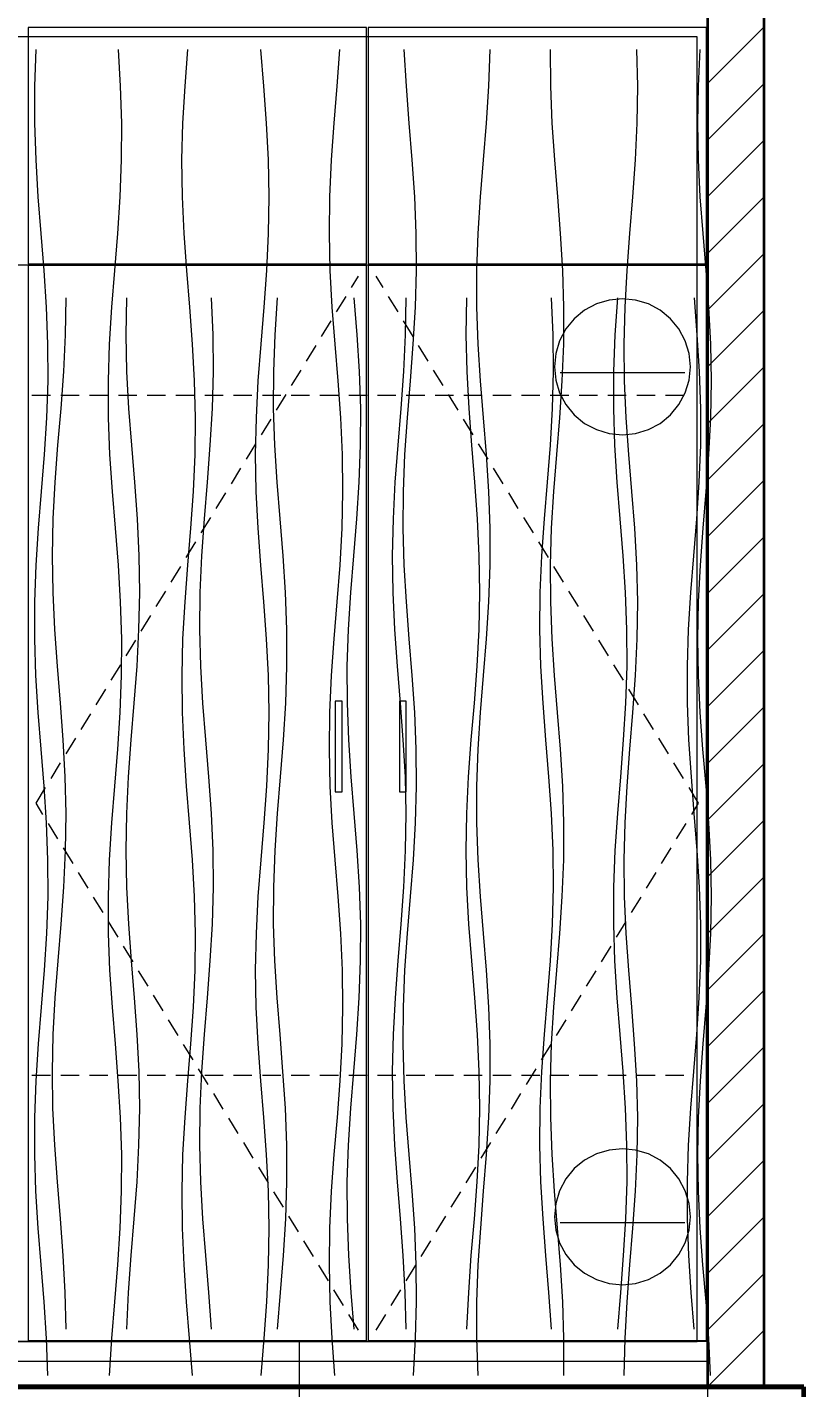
# Model space of a CAD drawing. Header units: millimetres. Extents: x -39780 to 216580, y 220 to 11660.
# Drawn here: x 64920 to 66290, y 7098 to 9499 of the extents above; entities that cross this region are included whole.
import ezdxf

# ---------------------------------------------------------------- set-up
doc = ezdxf.new("R2010")
doc.units = ezdxf.units.MM
for name, color, linetype, lineweight in [('AXIS', 8, 'CONTINUOUS', 9), ('BAND', 7, 'CONTINUOUS', 60), ('DETAIL', 7, 'CONTINUOUS', 18), ('DIM', 7, 'CONTINUOUS', 13), ('HATCH', 8, 'CONTINUOUS', 9), ('OPEN', 8, 'CONTINUOUS', 9), ('SYMBOL', 7, 'CONTINUOUS', 18), ('TAG', 7, 'CONTINUOUS', 13), ('WALL', 7, 'CONTINUOUS', 35), ('WOOD', 7, 'CONTINUOUS', 18)]:
    doc.layers.add(name, color=color, linetype=linetype, lineweight=lineweight)

msp = doc.modelspace()

# ---------------------------------------------------------------- linework, layer by layer
at = {"layer": 'AXIS'}
for p, q in [((64938.8, 7100), (65023.4, 7100)), ((65051.7, 7100), (65065.8, 7100)), ((65094, 7100), (65178.7, 7100)), ((65206.9, 7100), (65221, 7100)), ((65249.2, 7100), (65333.9, 7100)), ((65362.1, 7100), (65376.2, 7100)), ((65404.4, 7100), (65489.1, 7100)), ((65517.3, 7100), (65531.4, 7100)), ((65559.7, 7100), (65644.3, 7100)), ((65672.6, 7100), (65686.7, 7100)), ((65714.9, 7100), (65799.6, 7100)), ((65827.8, 7100), (65841.9, 7100)), ((65870.1, 7100), (65954.8, 7100)), ((65983, 7100), (65997.1, 7100)), ((66025.3, 7100), (66110, 7100)), ((66138.2, 7100), (66152.3, 7100)), ((66180.6, 7100), (66265.2, 7100))]:
    msp.add_line(p, q, dxfattribs=at)
at = {"layer": 'BAND'}
for p, q in [((62530, 7100), (66290, 7100)), ((66290, 7100), (62530, 7100)), ((66290, 7020), (66290, 7100))]:
    msp.add_line(p, q, dxfattribs=at)
at = {"layer": 'DETAIL'}
for p, q in [((65518.5, 9498.5), (64921.5, 9498.5)), ((64921.5, 9498.5), (64921.5, 9081.5)), ((65518.5, 9081.5), (65518.5, 9498.5)), ((66118.5, 9498.5), (65521.5, 9498.5)), ((65521.5, 9498.5), (65521.5, 9081.5)), ((66118.5, 9081.5), (66118.5, 9498.5)), ((66102, 9482), (63738, 9482)), ((66102, 7180), (66102, 9482)), ((63720, 9080), (66120, 9080)), ((64921.5, 9081.5), (65518.5, 9081.5)), ((65521.5, 9081.5), (66118.5, 9081.5)), ((65475.5, 8310), (65463.5, 8310)), ((65463.5, 8310), (65463.5, 8150)), ((65475.5, 8150), (65475.5, 8310)), ((65588.5, 8310), (65576.5, 8310)), ((65576.5, 8310), (65576.5, 8150)), ((65588.5, 8150), (65588.5, 8310)), ((65463.5, 8150), (65475.5, 8150)), ((65576.5, 8150), (65588.5, 8150)), ((66120, 7180), (63720, 7180)), ((63738, 7180), (66102, 7180)), ((66120, 7100), (66120, 7180)), ((62700, 7145), (66120, 7145)), ((63720, 7100), (66120, 7100))]:
    msp.add_line(p, q, dxfattribs=at)
at = {"layer": 'DIM'}
for q in [(66120, 6500), (66120, 6880)]:
    msp.add_line((66120, 7100), q, dxfattribs=at)
at = {"layer": 'HATCH'}
for p, q in [((66120, 9400), (66220, 9500)), ((64933.3, 9395), (64935.7, 9460)), ((65084.8, 9395), (65080.9, 9460)), ((65198.4, 9395), (65203.4, 9460)), ((65337.5, 9395), (65332.2, 9460)), ((65466.9, 9395), (65471.8, 9460)), ((65588.9, 9395), (65585, 9460)), ((65734.4, 9395), (65736.7, 9460)), ((65843.5, 9395), (65843.1, 9460)), ((65997, 9395), (65995.4, 9460)), ((66104.2, 9395), (66107.5, 9460)), ((64933.3, 9330), (64933.3, 9395)), ((65086.8, 9330), (65084.8, 9395)), ((65194.7, 9330), (65198.4, 9395)), ((65342.4, 9330), (65337.5, 9395)), ((65461.6, 9330), (65466.9, 9395)), ((65594, 9330), (65588.9, 9395)), ((65730.3, 9330), (65734.4, 9395)), ((65846.2, 9330), (65843.5, 9395)), ((65996.2, 9330), (65997, 9395)), ((66103, 9330), (66104.2, 9395)), ((66120, 9300), (66220, 9400)), ((64935.5, 9265), (64933.3, 9330)), ((65086.5, 9265), (65086.8, 9330)), ((65193, 9265), (65194.7, 9330)), ((65345.8, 9265), (65342.4, 9330)), ((65456.9, 9265), (65461.6, 9330)), ((65599.3, 9265), (65594, 9330)), ((65725.1, 9265), (65730.3, 9330)), ((65850.6, 9265), (65846.2, 9330)), ((65993.2, 9265), (65996.2, 9330)), ((66104.2, 9265), (66103, 9330)), ((66120, 9200), (66220, 9300)), ((64939.6, 9200), (64935.5, 9265)), ((65083.9, 9200), (65086.5, 9265)), ((65193.8, 9200), (65193, 9265)), ((65347, 9200), (65345.8, 9265)), ((65453.9, 9200), (65456.9, 9265)), ((65603.7, 9200), (65599.3, 9265)), ((65719.9, 9200), (65725.1, 9265)), ((65855.9, 9200), (65850.6, 9265)), ((65988.6, 9200), (65993.2, 9265)), ((66107.5, 9200), (66104.2, 9265)), ((64944.8, 9135), (64939.6, 9200)), ((65079.6, 9135), (65083.9, 9200)), ((65196.7, 9135), (65193.8, 9200)), ((65345.9, 9135), (65347, 9200)), ((65453, 9135), (65453.9, 9200)), ((65606.4, 9135), (65603.7, 9200)), ((65715.7, 9135), (65719.9, 9200)), ((65861, 9135), (65855.9, 9200)), ((65983.2, 9135), (65988.6, 9200)), ((66112.3, 9135), (66107.5, 9200)), ((66120, 9100), (66220, 9200)), ((64950, 9070), (64944.8, 9135)), ((65074.3, 9070), (65079.6, 9135)), ((65201.3, 9070), (65196.7, 9135)), ((65342.6, 9070), (65345.9, 9135)), ((65454.5, 9070), (65453, 9135)), ((65606.9, 9070), (65606.4, 9135)), ((65713.3, 9070), (65715.7, 9135)), ((65864.9, 9070), (65861, 9135)), ((65978.3, 9070), (65983.2, 9135)), ((66117.7, 9070), (66112.3, 9135)), ((66120, 9000), (66220, 9100)), ((64954.2, 9005), (64950, 9070)), ((65069.2, 9005), (65074.3, 9070)), ((65206.6, 9005), (65201.3, 9070)), ((65337.8, 9005), (65342.6, 9070)), ((65458.1, 9005), (65454.5, 9070)), ((65605, 9005), (65606.9, 9070)), ((65713.3, 9005), (65713.3, 9070)), ((65866.9, 9005), (65864.9, 9070)), ((65974.6, 9005), (65978.3, 9070)), ((66122.5, 9005), (66117.7, 9070)), ((64956.6, 8940), (64954.2, 9005)), ((64987.5, 8956.5), (64988.5, 9021.5)), ((65065.2, 8940), (65069.2, 9005)), ((65094.5, 8956.5), (65095.5, 9021.5)), ((65211.6, 8940), (65206.6, 9005)), ((65247.8, 8956.5), (65245, 9021.5)), ((65332.5, 8940), (65337.8, 9005)), ((65357.4, 8956.5), (65361.7, 9021.5)), ((65463.1, 8940), (65458.1, 9005)), ((65502.2, 8956.5), (65497, 9021.5)), ((65587.5, 8956.5), (65588.5, 9021.5)), ((65601.1, 8940), (65605, 9005)), ((65694.5, 8956.5), (65695.5, 9021.5)), ((65715.6, 8940), (65713.3, 9005)), ((65847.8, 8956.5), (65845, 9021.5)), ((65866.5, 8940), (65866.9, 9005)), ((65957.4, 8956.5), (65961.7, 9021.5)), ((65973, 8940), (65974.6, 9005)), ((66102.2, 8956.5), (66097, 9021.5)), ((66125.8, 8940), (66122.5, 9005)), ((66120, 8900), (66220, 9000)), ((64984.4, 8891.5), (64987.5, 8956.5)), ((65095.9, 8891.5), (65094.5, 8956.5)), ((65248.4, 8891.5), (65247.8, 8956.5)), ((65354.9, 8891.5), (65357.4, 8956.5)), ((65506.2, 8891.5), (65502.2, 8956.5)), ((65584.4, 8891.5), (65587.5, 8956.5)), ((65695.9, 8891.5), (65694.5, 8956.5)), ((65848.4, 8891.5), (65847.8, 8956.5)), ((65954.9, 8891.5), (65957.4, 8956.5)), ((66106.2, 8891.5), (66102.2, 8956.5)), ((64956.8, 8875), (64956.6, 8940)), ((65063.2, 8875), (65065.2, 8940)), ((65215.3, 8875), (65211.6, 8940)), ((65327.7, 8875), (65332.5, 8940)), ((65468.4, 8875), (65463.1, 8940)), ((65596, 8875), (65601.1, 8940)), ((65719.7, 8875), (65715.6, 8940)), ((65863.8, 8875), (65866.5, 8940)), ((65973.8, 8875), (65973, 8940)), ((66127, 8875), (66125.8, 8940)), ((64979.6, 8826.5), (64984.4, 8891.5)), ((65099.4, 8826.5), (65095.9, 8891.5)), ((65246.7, 8826.5), (65248.4, 8891.5)), ((65354.7, 8826.5), (65354.9, 8891.5)), ((65508.3, 8826.5), (65506.2, 8891.5)), ((65579.6, 8826.5), (65584.4, 8891.5)), ((65699.4, 8826.5), (65695.9, 8891.5)), ((65846.7, 8826.5), (65848.4, 8891.5)), ((65954.7, 8826.5), (65954.9, 8891.5)), ((66108.3, 8826.5), (66106.2, 8891.5)), ((66120, 8800), (66220, 8900)), ((64954.5, 8810), (64956.8, 8875)), ((65063.5, 8810), (65063.2, 8875)), ((65216.9, 8810), (65215.3, 8875)), ((65324.3, 8810), (65327.7, 8875)), ((65473, 8810), (65468.4, 8875)), ((65590.7, 8810), (65596, 8875)), ((65724.9, 8810), (65719.7, 8875)), ((65859.5, 8810), (65863.8, 8875)), ((65976.8, 8810), (65973.8, 8875)), ((66125.8, 8810), (66127, 8875)), ((64974.3, 8761.5), (64979.6, 8826.5)), ((65104.3, 8761.5), (65099.4, 8826.5)), ((65242.9, 8761.5), (65246.7, 8826.5)), ((65356.9, 8761.5), (65354.7, 8826.5)), ((65508.1, 8761.5), (65508.3, 8826.5)), ((65574.3, 8761.5), (65579.6, 8826.5)), ((65704.3, 8761.5), (65699.4, 8826.5)), ((65842.9, 8761.5), (65846.7, 8826.5)), ((65956.9, 8761.5), (65954.7, 8826.5)), ((66108.1, 8761.5), (66108.3, 8826.5)), ((64950.4, 8745), (64954.5, 8810)), ((65066, 8745), (65063.5, 8810)), ((65216.2, 8745), (65216.9, 8810)), ((65323, 8745), (65324.3, 8810)), ((65476.1, 8745), (65473, 8810)), ((65586.3, 8745), (65590.7, 8810)), ((65730.1, 8745), (65724.9, 8810)), ((65854.2, 8745), (65859.5, 8810)), ((65981.4, 8745), (65976.8, 8810)), ((66120, 8700), (66220, 8800)), ((66122.5, 8745), (66125.8, 8810)), ((64945.3, 8680), (64950.4, 8745)), ((64969.4, 8696.5), (64974.3, 8761.5)), ((65070.4, 8680), (65066, 8745)), ((65109.6, 8696.5), (65104.3, 8761.5)), ((65213.3, 8680), (65216.2, 8745)), ((65237.8, 8696.5), (65242.9, 8761.5)), ((65324.1, 8680), (65323, 8745)), ((65360.9, 8696.5), (65356.9, 8761.5)), ((65477, 8680), (65476.1, 8745)), ((65505.6, 8696.5), (65508.1, 8761.5)), ((65569.4, 8696.5), (65574.3, 8761.5)), ((65583.6, 8680), (65586.3, 8745)), ((65709.6, 8696.5), (65704.3, 8761.5)), ((65734.3, 8680), (65730.1, 8745)), ((65837.8, 8696.5), (65842.9, 8761.5)), ((65849.1, 8680), (65854.2, 8745)), ((65960.9, 8696.5), (65956.9, 8761.5)), ((65986.7, 8680), (65981.4, 8745)), ((66105.6, 8696.5), (66108.1, 8761.5)), ((66117.7, 8680), (66122.5, 8745)), ((64965.9, 8631.5), (64969.4, 8696.5)), ((65114.3, 8631.5), (65109.6, 8696.5)), ((65232.5, 8631.5), (65237.8, 8696.5)), ((65366.1, 8631.5), (65360.9, 8696.5)), ((65501.3, 8631.5), (65505.6, 8696.5)), ((65565.9, 8631.5), (65569.4, 8696.5)), ((65714.3, 8631.5), (65709.6, 8696.5)), ((65832.5, 8631.5), (65837.8, 8696.5)), ((65966.1, 8631.5), (65960.9, 8696.5)), ((66101.3, 8631.5), (66105.6, 8696.5)), ((66120, 8600), (66220, 8700)), ((64940, 8615), (64945.3, 8680)), ((65075.6, 8615), (65070.4, 8680)), ((65208.8, 8615), (65213.3, 8680)), ((65327.4, 8615), (65324.1, 8680)), ((65475.5, 8615), (65477, 8680)), ((65583.1, 8615), (65583.6, 8680)), ((65736.7, 8615), (65734.3, 8680)), ((65845.1, 8615), (65849.1, 8680)), ((65991.7, 8615), (65986.7, 8680)), ((66112.4, 8615), (66117.7, 8680)), ((64964.5, 8566.5), (64965.9, 8631.5)), ((65117.5, 8566.5), (65114.3, 8631.5)), ((65228, 8566.5), (65232.5, 8631.5)), ((65371.3, 8566.5), (65366.1, 8631.5)), ((65496, 8566.5), (65501.3, 8631.5)), ((65564.5, 8566.5), (65565.9, 8631.5)), ((65717.5, 8566.5), (65714.3, 8631.5)), ((65828, 8566.5), (65832.5, 8631.5)), ((65971.3, 8566.5), (65966.1, 8631.5)), ((66096, 8566.5), (66101.3, 8631.5)), ((64935.8, 8550), (64940, 8615)), ((65080.8, 8550), (65075.6, 8615)), ((65203.4, 8550), (65208.8, 8615)), ((65332.1, 8550), (65327.4, 8615)), ((65471.9, 8550), (65475.5, 8615)), ((65585, 8550), (65583.1, 8615)), ((65736.7, 8550), (65736.7, 8615)), ((65843.2, 8550), (65845.1, 8615)), ((65995.4, 8550), (65991.7, 8615)), ((66107.6, 8550), (66112.4, 8615)), ((66120, 8500), (66220, 8600)), ((64933.4, 8485), (64935.8, 8550)), ((64965.5, 8501.5), (64964.5, 8566.5)), ((65084.8, 8485), (65080.8, 8550)), ((65118.5, 8501.5), (65117.5, 8566.5)), ((65198.4, 8485), (65203.4, 8550)), ((65225.2, 8501.5), (65228, 8566.5)), ((65337.5, 8485), (65332.1, 8550)), ((65375.6, 8501.5), (65371.3, 8566.5)), ((65467, 8485), (65471.9, 8550)), ((65490.9, 8501.5), (65496, 8566.5)), ((65565.5, 8501.5), (65564.5, 8566.5)), ((65588.9, 8485), (65585, 8550)), ((65718.5, 8501.5), (65717.5, 8566.5)), ((65734.5, 8485), (65736.7, 8550)), ((65825.2, 8501.5), (65828, 8566.5)), ((65843.5, 8485), (65843.2, 8550)), ((65975.6, 8501.5), (65971.3, 8566.5)), ((65997, 8485), (65995.4, 8550)), ((66090.9, 8501.5), (66096, 8566.5)), ((66104.2, 8485), (66107.6, 8550)), ((64968.6, 8436.5), (64965.5, 8501.5)), ((65117.1, 8436.5), (65118.5, 8501.5)), ((65224.6, 8436.5), (65225.2, 8501.5)), ((65378.1, 8436.5), (65375.6, 8501.5)), ((65486.8, 8436.5), (65490.9, 8501.5)), ((65568.6, 8436.5), (65565.5, 8501.5)), ((65717.1, 8436.5), (65718.5, 8501.5)), ((65824.6, 8436.5), (65825.2, 8501.5)), ((65978.1, 8436.5), (65975.6, 8501.5)), ((66086.8, 8436.5), (66090.9, 8501.5)), ((66120, 8400), (66220, 8500)), ((64933.2, 8420), (64933.4, 8485)), ((65086.8, 8420), (65084.8, 8485)), ((65194.7, 8420), (65198.4, 8485)), ((65342.3, 8420), (65337.5, 8485)), ((65461.6, 8420), (65467, 8485)), ((65593.9, 8420), (65588.9, 8485)), ((65730.3, 8420), (65734.5, 8485)), ((65846.1, 8420), (65843.5, 8485)), ((65996.2, 8420), (65997, 8485)), ((66103, 8420), (66104.2, 8485)), ((64973.3, 8371.5), (64968.6, 8436.5)), ((65113.7, 8371.5), (65117.1, 8436.5)), ((65226.3, 8371.5), (65224.6, 8436.5)), ((65378.3, 8371.5), (65378.1, 8436.5)), ((65484.7, 8371.5), (65486.8, 8436.5)), ((65573.3, 8371.5), (65568.6, 8436.5)), ((65713.7, 8371.5), (65717.1, 8436.5)), ((65826.3, 8371.5), (65824.6, 8436.5)), ((65978.3, 8371.5), (65978.1, 8436.5)), ((66084.7, 8371.5), (66086.8, 8436.5)), ((64935.4, 8355), (64933.2, 8420)), ((65086.5, 8355), (65086.8, 8420)), ((65193.1, 8355), (65194.7, 8420)), ((65345.7, 8355), (65342.3, 8420)), ((65457, 8355), (65461.6, 8420)), ((65599.2, 8355), (65593.9, 8420)), ((65725.2, 8355), (65730.3, 8420)), ((65850.5, 8355), (65846.1, 8420)), ((65993.2, 8355), (65996.2, 8420)), ((66104.2, 8355), (66103, 8420)), ((66120, 8300), (66220, 8400)), ((64978.6, 8306.5), (64973.3, 8371.5)), ((65108.8, 8306.5), (65113.7, 8371.5)), ((65230.1, 8306.5), (65226.3, 8371.5)), ((65376.2, 8306.5), (65378.3, 8371.5)), ((65484.9, 8306.5), (65484.7, 8371.5)), ((65578.6, 8306.5), (65573.3, 8371.5)), ((65708.8, 8306.5), (65713.7, 8371.5)), ((65830.1, 8306.5), (65826.3, 8371.5)), ((65976.2, 8306.5), (65978.3, 8371.5)), ((66084.9, 8306.5), (66084.7, 8371.5)), ((64939.5, 8290), (64935.4, 8355)), ((65084, 8290), (65086.5, 8355)), ((65193.7, 8290), (65193.1, 8355)), ((65347, 8290), (65345.7, 8355)), ((65453.9, 8290), (65457, 8355)), ((65603.7, 8290), (65599.2, 8355)), ((65719.9, 8290), (65725.2, 8355)), ((65855.8, 8290), (65850.5, 8355)), ((65988.6, 8290), (65993.2, 8355)), ((66107.5, 8290), (66104.2, 8355)), ((64944.7, 8225), (64939.5, 8290)), ((64983.5, 8241.5), (64978.6, 8306.5)), ((65079.7, 8225), (65084, 8290)), ((65103.5, 8241.5), (65108.8, 8306.5)), ((65196.6, 8225), (65193.7, 8290)), ((65235.1, 8241.5), (65230.1, 8306.5)), ((65345.9, 8225), (65347, 8290)), ((65372.1, 8241.5), (65376.2, 8306.5)), ((65453, 8225), (65453.9, 8290)), ((65487.4, 8241.5), (65484.9, 8306.5)), ((65583.5, 8241.5), (65578.6, 8306.5)), ((65606.4, 8225), (65603.7, 8290)), ((65703.5, 8241.5), (65708.8, 8306.5)), ((65715.7, 8225), (65719.9, 8290)), ((65835.1, 8241.5), (65830.1, 8306.5)), ((65860.9, 8225), (65855.8, 8290)), ((65972.1, 8241.5), (65976.2, 8306.5)), ((65983.3, 8225), (65988.6, 8290)), ((66087.4, 8241.5), (66084.9, 8306.5)), ((66112.2, 8225), (66107.5, 8290)), ((66120, 8200), (66220, 8300)), ((64987.1, 8176.5), (64983.5, 8241.5)), ((65098.7, 8176.5), (65103.5, 8241.5)), ((65240.4, 8176.5), (65235.1, 8241.5)), ((65367, 8176.5), (65372.1, 8241.5)), ((65491.7, 8176.5), (65487.4, 8241.5)), ((65587.1, 8176.5), (65583.5, 8241.5)), ((65698.7, 8176.5), (65703.5, 8241.5)), ((65840.4, 8176.5), (65835.1, 8241.5)), ((65967, 8176.5), (65972.1, 8241.5)), ((66091.7, 8176.5), (66087.4, 8241.5)), ((64949.9, 8160), (64944.7, 8225)), ((65074.4, 8160), (65079.7, 8225)), ((65201.2, 8160), (65196.6, 8225)), ((65342.7, 8160), (65345.9, 8225)), ((65454.5, 8160), (65453, 8225)), ((65606.9, 8160), (65606.4, 8225)), ((65713.3, 8160), (65715.7, 8225)), ((65864.8, 8160), (65860.9, 8225)), ((65978.3, 8160), (65983.3, 8225)), ((66117.6, 8160), (66112.2, 8225)), ((66120, 8100), (66220, 8200)), ((64988.5, 8111.5), (64987.1, 8176.5)), ((65095.5, 8111.5), (65098.7, 8176.5)), ((65244.9, 8111.5), (65240.4, 8176.5)), ((65361.7, 8111.5), (65367, 8176.5)), ((65496.9, 8111.5), (65491.7, 8176.5)), ((65588.5, 8111.5), (65587.1, 8176.5)), ((65695.5, 8111.5), (65698.7, 8176.5)), ((65844.9, 8111.5), (65840.4, 8176.5)), ((65961.7, 8111.5), (65967, 8176.5)), ((66096.9, 8111.5), (66091.7, 8176.5)), ((64954.2, 8095), (64949.9, 8160)), ((65069.3, 8095), (65074.4, 8160)), ((65206.5, 8095), (65201.2, 8160)), ((65337.9, 8095), (65342.7, 8160)), ((65458.1, 8095), (65454.5, 8160)), ((65605, 8095), (65606.9, 8160)), ((65713.3, 8095), (65713.3, 8160)), ((65866.8, 8095), (65864.8, 8160)), ((65974.7, 8095), (65978.3, 8160)), ((66122.4, 8095), (66117.6, 8160)), ((64956.6, 8030), (64954.2, 8095)), ((64987.5, 8046.5), (64988.5, 8111.5)), ((65065.3, 8030), (65069.3, 8095)), ((65094.5, 8046.5), (65095.5, 8111.5)), ((65211.5, 8030), (65206.5, 8095)), ((65247.8, 8046.5), (65244.9, 8111.5)), ((65332.6, 8030), (65337.9, 8095)), ((65357.4, 8046.5), (65361.7, 8111.5)), ((65463, 8030), (65458.1, 8095)), ((65502.1, 8046.5), (65496.9, 8111.5)), ((65587.5, 8046.5), (65588.5, 8111.5)), ((65601.2, 8030), (65605, 8095)), ((65694.5, 8046.5), (65695.5, 8111.5)), ((65715.5, 8030), (65713.3, 8095)), ((65847.8, 8046.5), (65844.9, 8111.5)), ((65866.5, 8030), (65866.8, 8095)), ((65957.4, 8046.5), (65961.7, 8111.5)), ((65973, 8030), (65974.7, 8095)), ((66102.1, 8046.5), (66096.9, 8111.5)), ((66120, 8000), (66220, 8100)), ((66125.8, 8030), (66122.4, 8095)), ((64984.4, 7981.5), (64987.5, 8046.5)), ((65095.8, 7981.5), (65094.5, 8046.5)), ((65248.4, 7981.5), (65247.8, 8046.5)), ((65354.9, 7981.5), (65357.4, 8046.5)), ((65506.1, 7981.5), (65502.1, 8046.5)), ((65584.4, 7981.5), (65587.5, 8046.5)), ((65695.8, 7981.5), (65694.5, 8046.5)), ((65848.4, 7981.5), (65847.8, 8046.5)), ((65954.9, 7981.5), (65957.4, 8046.5)), ((66106.1, 7981.5), (66102.1, 8046.5)), ((64956.8, 7965), (64956.6, 8030)), ((65063.2, 7965), (65065.3, 8030)), ((65215.2, 7965), (65211.5, 8030)), ((65327.7, 7965), (65332.6, 8030)), ((65468.3, 7965), (65463, 8030)), ((65596.1, 7965), (65601.2, 8030)), ((65719.6, 7965), (65715.5, 8030)), ((65863.9, 7965), (65866.5, 8030)), ((65973.8, 7965), (65973, 8030)), ((66127, 7965), (66125.8, 8030)), ((66120, 7900), (66220, 8000)), ((64979.7, 7916.5), (64984.4, 7981.5)), ((65099.3, 7916.5), (65095.8, 7981.5)), ((65246.7, 7916.5), (65248.4, 7981.5)), ((65354.7, 7916.5), (65354.9, 7981.5)), ((65508.3, 7916.5), (65506.1, 7981.5)), ((65579.7, 7916.5), (65584.4, 7981.5)), ((65699.3, 7916.5), (65695.8, 7981.5)), ((65846.7, 7916.5), (65848.4, 7981.5)), ((65954.7, 7916.5), (65954.9, 7981.5)), ((66108.3, 7916.5), (66106.1, 7981.5)), ((64954.6, 7900), (64956.8, 7965)), ((65063.4, 7900), (65063.2, 7965)), ((65216.9, 7900), (65215.2, 7965)), ((65324.3, 7900), (65327.7, 7965)), ((65473, 7900), (65468.3, 7965)), ((65590.8, 7900), (65596.1, 7965)), ((65724.8, 7900), (65719.6, 7965)), ((65859.5, 7900), (65863.9, 7965)), ((65976.7, 7900), (65973.8, 7965)), ((66125.9, 7900), (66127, 7965)), ((64950.5, 7835), (64954.6, 7900)), ((64974.4, 7851.5), (64979.7, 7916.5)), ((65066, 7835), (65063.4, 7900)), ((65104.2, 7851.5), (65099.3, 7916.5)), ((65216.3, 7835), (65216.9, 7900)), ((65243, 7851.5), (65246.7, 7916.5)), ((65323, 7835), (65324.3, 7900)), ((65356.8, 7851.5), (65354.7, 7916.5)), ((65476.1, 7835), (65473, 7900)), ((65508.1, 7851.5), (65508.3, 7916.5)), ((65574.4, 7851.5), (65579.7, 7916.5)), ((65586.4, 7835), (65590.8, 7900)), ((65704.2, 7851.5), (65699.3, 7916.5)), ((65730, 7835), (65724.8, 7900)), ((65843, 7851.5), (65846.7, 7916.5)), ((65854.3, 7835), (65859.5, 7900)), ((65956.8, 7851.5), (65954.7, 7916.5)), ((65981.3, 7835), (65976.7, 7900)), ((66108.1, 7851.5), (66108.3, 7916.5)), ((66120, 7800), (66220, 7900)), ((66122.6, 7835), (66125.9, 7900)), ((64969.5, 7786.5), (64974.4, 7851.5)), ((65109.5, 7786.5), (65104.2, 7851.5)), ((65237.9, 7786.5), (65243, 7851.5)), ((65360.8, 7786.5), (65356.8, 7851.5)), ((65505.6, 7786.5), (65508.1, 7851.5)), ((65569.5, 7786.5), (65574.4, 7851.5)), ((65709.5, 7786.5), (65704.2, 7851.5)), ((65837.9, 7786.5), (65843, 7851.5)), ((65960.8, 7786.5), (65956.8, 7851.5)), ((66105.6, 7786.5), (66108.1, 7851.5)), ((64945.4, 7770), (64950.5, 7835)), ((65070.3, 7770), (65066, 7835)), ((65213.4, 7770), (65216.3, 7835)), ((65324.1, 7770), (65323, 7835)), ((65477, 7770), (65476.1, 7835)), ((65583.6, 7770), (65586.4, 7835)), ((65734.3, 7770), (65730, 7835)), ((65849.2, 7770), (65854.3, 7835)), ((65986.6, 7770), (65981.3, 7835)), ((66117.8, 7770), (66122.6, 7835)), ((64966, 7721.5), (64969.5, 7786.5)), ((65114.2, 7721.5), (65109.5, 7786.5)), ((65232.6, 7721.5), (65237.9, 7786.5)), ((65366, 7721.5), (65360.8, 7786.5)), ((65501.3, 7721.5), (65505.6, 7786.5)), ((65566, 7721.5), (65569.5, 7786.5)), ((65714.2, 7721.5), (65709.5, 7786.5)), ((65832.6, 7721.5), (65837.9, 7786.5)), ((65966, 7721.5), (65960.8, 7786.5)), ((66101.3, 7721.5), (66105.6, 7786.5)), ((66120, 7700), (66220, 7800)), ((64940.1, 7705), (64945.4, 7770)), ((65075.6, 7705), (65070.3, 7770)), ((65208.8, 7705), (65213.4, 7770)), ((65327.3, 7705), (65324.1, 7770)), ((65475.5, 7705), (65477, 7770)), ((65583.1, 7705), (65583.6, 7770)), ((65736.6, 7705), (65734.3, 7770)), ((65845.2, 7705), (65849.2, 7770)), ((65991.6, 7705), (65986.6, 7770)), ((66112.5, 7705), (66117.8, 7770)), ((64964.5, 7656.5), (64966, 7721.5)), ((65117.4, 7656.5), (65114.2, 7721.5)), ((65228.1, 7656.5), (65232.6, 7721.5)), ((65371.2, 7656.5), (65366, 7721.5)), ((65496.1, 7656.5), (65501.3, 7721.5)), ((65564.5, 7656.5), (65566, 7721.5)), ((65717.4, 7656.5), (65714.2, 7721.5)), ((65828.1, 7656.5), (65832.6, 7721.5)), ((65971.2, 7656.5), (65966, 7721.5)), ((66096.1, 7656.5), (66101.3, 7721.5)), ((64935.9, 7640), (64940.1, 7705)), ((65080.7, 7640), (65075.6, 7705)), ((65203.5, 7640), (65208.8, 7705)), ((65332, 7640), (65327.3, 7705)), ((65472, 7640), (65475.5, 7705)), ((65584.9, 7640), (65583.1, 7705)), ((65736.7, 7640), (65736.6, 7705)), ((65843.2, 7640), (65845.2, 7705)), ((65995.3, 7640), (65991.6, 7705)), ((66107.6, 7640), (66112.5, 7705)), ((66120, 7600), (66220, 7700)), ((64933.4, 7575), (64935.9, 7640)), ((64965.4, 7591.5), (64964.5, 7656.5)), ((65084.7, 7575), (65080.7, 7640)), ((65118.5, 7591.5), (65117.4, 7656.5)), ((65198.5, 7575), (65203.5, 7640)), ((65225.2, 7591.5), (65228.1, 7656.5)), ((65337.4, 7575), (65332, 7640)), ((65375.5, 7591.5), (65371.2, 7656.5)), ((65467.1, 7575), (65472, 7640)), ((65490.9, 7591.5), (65496.1, 7656.5)), ((65565.4, 7591.5), (65564.5, 7656.5)), ((65588.8, 7575), (65584.9, 7640)), ((65718.5, 7591.5), (65717.4, 7656.5)), ((65734.5, 7575), (65736.7, 7640)), ((65825.2, 7591.5), (65828.1, 7656.5)), ((65843.5, 7575), (65843.2, 7640)), ((65975.5, 7591.5), (65971.2, 7656.5)), ((65997, 7575), (65995.3, 7640)), ((66090.9, 7591.5), (66096.1, 7656.5)), ((66104.3, 7575), (66107.6, 7640)), ((64968.5, 7526.5), (64965.4, 7591.5)), ((65117.2, 7526.5), (65118.5, 7591.5)), ((65224.6, 7526.5), (65225.2, 7591.5)), ((65378.1, 7526.5), (65375.5, 7591.5)), ((65486.9, 7526.5), (65490.9, 7591.5)), ((65568.5, 7526.5), (65565.4, 7591.5)), ((65717.2, 7526.5), (65718.5, 7591.5)), ((65824.6, 7526.5), (65825.2, 7591.5)), ((65978.1, 7526.5), (65975.5, 7591.5)), ((66086.9, 7526.5), (66090.9, 7591.5)), ((66120, 7500), (66220, 7600)), ((64933.2, 7510), (64933.4, 7575)), ((65086.8, 7510), (65084.7, 7575)), ((65194.8, 7510), (65198.5, 7575)), ((65342.2, 7510), (65337.4, 7575)), ((65461.7, 7510), (65467.1, 7575)), ((65593.8, 7510), (65588.8, 7575)), ((65730.4, 7510), (65734.5, 7575)), ((65846.1, 7510), (65843.5, 7575)), ((65996.2, 7510), (65997, 7575)), ((66103, 7510), (66104.3, 7575)), ((64973.2, 7461.5), (64968.5, 7526.5)), ((65113.7, 7461.5), (65117.2, 7526.5)), ((65226.3, 7461.5), (65224.6, 7526.5)), ((65378.3, 7461.5), (65378.1, 7526.5)), ((65484.7, 7461.5), (65486.9, 7526.5)), ((65573.2, 7461.5), (65568.5, 7526.5)), ((65713.7, 7461.5), (65717.2, 7526.5)), ((65826.3, 7461.5), (65824.6, 7526.5)), ((65978.3, 7461.5), (65978.1, 7526.5)), ((66084.7, 7461.5), (66086.9, 7526.5)), ((64935.4, 7445), (64933.2, 7510)), ((65086.6, 7445), (65086.8, 7510)), ((65193.1, 7445), (65194.8, 7510)), ((65345.7, 7445), (65342.2, 7510)), ((65457.1, 7445), (65461.7, 7510)), ((65599.1, 7445), (65593.8, 7510)), ((65725.2, 7445), (65730.4, 7510)), ((65850.4, 7445), (65846.1, 7510)), ((65993.3, 7445), (65996.2, 7510)), ((66104.1, 7445), (66103, 7510)), ((66120, 7400), (66220, 7500)), ((64939.4, 7380), (64935.4, 7445)), ((64978.6, 7396.5), (64973.2, 7461.5)), ((65084, 7380), (65086.6, 7445)), ((65108.9, 7396.5), (65113.7, 7461.5)), ((65193.7, 7380), (65193.1, 7445)), ((65230, 7396.5), (65226.3, 7461.5)), ((65347, 7380), (65345.7, 7445)), ((65376.2, 7396.5), (65378.3, 7461.5)), ((65453.9, 7380), (65457.1, 7445)), ((65484.9, 7396.5), (65484.7, 7461.5)), ((65578.6, 7396.5), (65573.2, 7461.5)), ((65603.6, 7380), (65599.1, 7445)), ((65708.9, 7396.5), (65713.7, 7461.5)), ((65720, 7380), (65725.2, 7445)), ((65830, 7396.5), (65826.3, 7461.5)), ((65855.7, 7380), (65850.4, 7445)), ((65976.2, 7396.5), (65978.3, 7461.5)), ((65988.7, 7380), (65993.3, 7445)), ((66084.9, 7396.5), (66084.7, 7461.5)), ((66107.4, 7380), (66104.1, 7445)), ((64983.5, 7331.5), (64978.6, 7396.5)), ((65103.5, 7331.5), (65108.9, 7396.5)), ((65235, 7331.5), (65230, 7396.5)), ((65372.2, 7331.5), (65376.2, 7396.5)), ((65487.4, 7331.5), (65484.9, 7396.5)), ((65583.5, 7331.5), (65578.6, 7396.5)), ((65703.5, 7331.5), (65708.9, 7396.5)), ((65835, 7331.5), (65830, 7396.5)), ((65972.2, 7331.5), (65976.2, 7396.5)), ((66087.4, 7331.5), (66084.9, 7396.5)), ((66120, 7300), (66220, 7400)), ((64944.6, 7315), (64939.4, 7380)), ((65079.7, 7315), (65084, 7380)), ((65196.6, 7315), (65193.7, 7380)), ((65345.9, 7315), (65347, 7380)), ((65453, 7315), (65453.9, 7380)), ((65606.4, 7315), (65603.6, 7380)), ((65715.8, 7315), (65720, 7380)), ((65860.8, 7315), (65855.7, 7380)), ((65983.4, 7315), (65988.7, 7380)), ((66112.2, 7315), (66107.4, 7380)), ((64987, 7266.5), (64983.5, 7331.5)), ((65098.8, 7266.5), (65103.5, 7331.5)), ((65240.3, 7266.5), (65235, 7331.5)), ((65367.1, 7266.5), (65372.2, 7331.5)), ((65491.6, 7266.5), (65487.4, 7331.5)), ((65587, 7266.5), (65583.5, 7331.5)), ((65698.8, 7266.5), (65703.5, 7331.5)), ((65840.3, 7266.5), (65835, 7331.5)), ((65967.1, 7266.5), (65972.2, 7331.5)), ((66091.6, 7266.5), (66087.4, 7331.5)), ((64949.8, 7250), (64944.6, 7315)), ((65074.5, 7250), (65079.7, 7315)), ((65201.1, 7250), (65196.6, 7315)), ((65342.7, 7250), (65345.9, 7315)), ((65454.5, 7250), (65453, 7315)), ((65606.9, 7250), (65606.4, 7315)), ((65713.4, 7250), (65715.8, 7315)), ((65864.8, 7250), (65860.8, 7315)), ((65978.4, 7250), (65983.4, 7315)), ((66117.5, 7250), (66112.2, 7315)), ((66120, 7200), (66220, 7300)), ((64988.5, 7201.5), (64987, 7266.5)), ((65095.6, 7201.5), (65098.8, 7266.5)), ((65244.9, 7201.5), (65240.3, 7266.5)), ((65361.8, 7201.5), (65367.1, 7266.5)), ((65496.9, 7201.5), (65491.6, 7266.5)), ((65588.5, 7201.5), (65587, 7266.5)), ((65695.6, 7201.5), (65698.8, 7266.5)), ((65844.9, 7201.5), (65840.3, 7266.5)), ((65961.8, 7201.5), (65967.1, 7266.5)), ((66096.9, 7201.5), (66091.6, 7266.5)), ((64954.1, 7185), (64949.8, 7250)), ((65069.3, 7185), (65074.5, 7250)), ((65206.4, 7185), (65201.1, 7250)), ((65338, 7185), (65342.7, 7250)), ((65458, 7185), (65454.5, 7250)), ((65605.1, 7185), (65606.9, 7250)), ((65713.2, 7185), (65713.4, 7250)), ((65866.8, 7185), (65864.8, 7250)), ((65974.7, 7185), (65978.4, 7250)), ((66122.3, 7185), (66117.5, 7250)), ((64956.6, 7120), (64954.1, 7185)), ((65065.3, 7120), (65069.3, 7185)), ((65211.5, 7120), (65206.4, 7185)), ((65332.7, 7120), (65338, 7185)), ((65462.9, 7120), (65458, 7185)), ((65601.3, 7120), (65605.1, 7185)), ((65715.5, 7120), (65713.2, 7185)), ((65866.5, 7120), (65866.8, 7185)), ((65973.1, 7120), (65974.7, 7185)), ((66120, 7100), (66220, 7200)), ((66125.7, 7120), (66122.3, 7185))]:
    msp.add_line(p, q, dxfattribs=at)
at = {"layer": 'OPEN'}
for p, q in [((65492.3, 9040), (65504.5, 9060)), ((65547.7, 9040), (65535.5, 9060)), ((65465.7, 8996.7), (65482.7, 9024.3)), ((65574.3, 8996.7), (65557.3, 9024.3)), ((65439.2, 8953.3), (65456.2, 8981)), ((65600.8, 8953.3), (65583.8, 8981)), ((65412.7, 8910), (65429.7, 8937.7)), ((65627.3, 8910), (65610.3, 8937.7)), ((65386.2, 8866.7), (65403.1, 8894.3)), ((65653.8, 8866.7), (65636.9, 8894.3)), ((64928.4, 8850), (64960.9, 8850)), ((64979.2, 8850), (65011.7, 8850)), ((65030, 8850), (65062.5, 8850)), ((65080.8, 8850), (65113.3, 8850)), ((65131.6, 8850), (65164.1, 8850)), ((65182.4, 8850), (65214.9, 8850)), ((65233.2, 8850), (65265.7, 8850)), ((65284, 8850), (65316.5, 8850)), ((65334.8, 8850), (65367.3, 8850)), ((65359.7, 8823.3), (65376.6, 8851)), ((65385.6, 8850), (65418.1, 8850)), ((65436.4, 8850), (65468.9, 8850)), ((65487.2, 8850), (65519.7, 8850)), ((65538, 8850), (65570.5, 8850)), ((65588.8, 8850), (65621.3, 8850)), ((65639.6, 8850), (65672.1, 8850)), ((65680.3, 8823.3), (65663.4, 8851)), ((65690.4, 8850), (65722.9, 8850)), ((65741.2, 8850), (65773.7, 8850)), ((65792, 8850), (65824.5, 8850)), ((65842.8, 8850), (65875.3, 8850)), ((65893.6, 8850), (65926.1, 8850)), ((65944.4, 8850), (65976.9, 8850)), ((65995.2, 8850), (66027.7, 8850)), ((66046, 8850), (66078.5, 8850)), ((65333.2, 8780), (65350.1, 8807.7)), ((65706.8, 8780), (65689.9, 8807.7)), ((65306.7, 8736.7), (65323.6, 8764.3)), ((65733.3, 8736.7), (65716.4, 8764.3)), ((65280.2, 8693.3), (65297.1, 8721)), ((65759.8, 8693.3), (65742.9, 8721)), ((65253.6, 8650), (65270.6, 8677.7)), ((65786.4, 8650), (65769.4, 8677.7)), ((65227.1, 8606.7), (65244.1, 8634.3)), ((65812.9, 8606.7), (65795.9, 8634.3)), ((65200.6, 8563.3), (65217.6, 8591)), ((65839.4, 8563.3), (65822.4, 8591)), ((65174.1, 8520), (65191, 8547.7)), ((65865.9, 8520), (65849, 8547.7)), ((65147.6, 8476.7), (65164.5, 8504.3)), ((65892.4, 8476.7), (65875.5, 8504.3)), ((65121.1, 8433.3), (65138, 8461)), ((65918.9, 8433.3), (65902, 8461)), ((65094.6, 8390), (65111.5, 8417.7)), ((65945.4, 8390), (65928.5, 8417.7)), ((65068.1, 8346.7), (65085, 8374.3)), ((65971.9, 8346.7), (65955, 8374.3)), ((65041.5, 8303.3), (65058.5, 8331)), ((65998.5, 8303.3), (65981.5, 8331)), ((65015, 8260), (65032, 8287.7)), ((66025, 8260), (66008, 8287.7)), ((64988.5, 8216.7), (65005.5, 8244.4)), ((66051.5, 8216.7), (66034.5, 8244.4)), ((64962, 8173.3), (64979, 8201)), ((66078, 8173.3), (66061, 8201)), ((64935.5, 8130), (64952.4, 8157.7)), ((66104.5, 8130), (66087.6, 8157.7)), ((64947.7, 8110), (64935.5, 8130)), ((66092.3, 8110), (66104.5, 8130)), ((64974.3, 8066.7), (64957.3, 8094.3)), ((66065.7, 8066.7), (66082.7, 8094.3)), ((65000.8, 8023.3), (64983.8, 8051)), ((66039.2, 8023.3), (66056.2, 8051)), ((65027.3, 7980), (65010.3, 8007.7)), ((66012.7, 7980), (66029.7, 8007.7)), ((65053.8, 7936.7), (65036.9, 7964.3)), ((65986.2, 7936.7), (66003.1, 7964.3)), ((65080.3, 7893.3), (65063.4, 7921)), ((65959.7, 7893.3), (65976.6, 7921)), ((65106.8, 7850), (65089.9, 7877.7)), ((65933.2, 7850), (65950.1, 7877.7)), ((65133.3, 7806.7), (65116.4, 7834.3)), ((65906.7, 7806.7), (65923.6, 7834.3)), ((65159.8, 7763.3), (65142.9, 7791)), ((65880.2, 7763.3), (65897.1, 7791)), ((65186.4, 7720), (65169.4, 7747.7)), ((65853.6, 7720), (65870.6, 7747.7)), ((65212.9, 7676.7), (65195.9, 7704.3)), ((65827.1, 7676.7), (65844.1, 7704.3)), ((65239.4, 7633.3), (65222.4, 7661)), ((65800.6, 7633.3), (65817.6, 7661)), ((64928.4, 7650), (64960.9, 7650)), ((64979.2, 7650), (65011.7, 7650)), ((65030, 7650), (65062.5, 7650)), ((65080.8, 7650), (65113.3, 7650)), ((65131.6, 7650), (65164.1, 7650)), ((65182.4, 7650), (65214.9, 7650)), ((65233.2, 7650), (65265.7, 7650)), ((65284, 7650), (65316.5, 7650)), ((65334.8, 7650), (65367.3, 7650)), ((65385.6, 7650), (65418.1, 7650)), ((65436.4, 7650), (65468.9, 7650)), ((65487.2, 7650), (65519.7, 7650)), ((65538, 7650), (65570.5, 7650)), ((65588.8, 7650), (65621.3, 7650)), ((65639.6, 7650), (65672.1, 7650)), ((65690.4, 7650), (65722.9, 7650)), ((65741.2, 7650), (65773.7, 7650)), ((65792, 7650), (65824.5, 7650)), ((65842.8, 7650), (65875.3, 7650)), ((65893.6, 7650), (65926.1, 7650)), ((65944.4, 7650), (65976.9, 7650)), ((65995.2, 7650), (66027.7, 7650)), ((66046, 7650), (66078.5, 7650)), ((65265.9, 7590), (65249, 7617.7)), ((65774.1, 7590), (65791, 7617.7)), ((65292.4, 7546.7), (65275.5, 7574.3)), ((65747.6, 7546.7), (65764.5, 7574.3)), ((65318.9, 7503.3), (65302, 7531)), ((65721.1, 7503.3), (65738, 7531)), ((65345.4, 7460), (65328.5, 7487.7)), ((65694.6, 7460), (65711.5, 7487.7)), ((65371.9, 7416.7), (65355, 7444.3)), ((65668.1, 7416.7), (65685, 7444.3)), ((65398.5, 7373.3), (65381.5, 7401)), ((65641.5, 7373.3), (65658.5, 7401)), ((65425, 7330), (65408, 7357.7)), ((65615, 7330), (65632, 7357.7)), ((65451.5, 7286.7), (65434.5, 7314.4)), ((65588.5, 7286.7), (65605.5, 7314.4)), ((65478, 7243.3), (65461, 7271)), ((65562, 7243.3), (65579, 7271)), ((65504.5, 7200), (65487.6, 7227.7)), ((65535.5, 7200), (65552.4, 7227.7))]:
    msp.add_line(p, q, dxfattribs=at)
at = {"layer": 'SYMBOL'}
for p, q in [((65924.1, 9010.9), (65903.3, 8999.8)), ((65946.6, 9017.7), (65924.1, 9010.9)), ((65970, 9020), (65946.6, 9017.7)), ((65993.4, 9017.7), (65970, 9020)), ((66015.9, 9010.9), (65993.4, 9017.7)), ((66036.7, 8999.8), (66015.9, 9010.9)), ((65885.1, 8984.9), (65870.2, 8966.7)), ((65903.3, 8999.8), (65885.1, 8984.9)), ((66054.9, 8984.9), (66036.7, 8999.8)), ((66069.8, 8966.7), (66054.9, 8984.9)), ((65870.2, 8966.7), (65859.1, 8945.9)), ((66080.9, 8945.9), (66069.8, 8966.7)), ((65859.1, 8945.9), (65852.3, 8923.4)), ((66087.7, 8923.4), (66080.9, 8945.9)), ((65852.3, 8923.4), (65850, 8900)), ((66090, 8900), (66087.7, 8923.4)), ((65850, 8900), (65852.3, 8876.6)), ((65860, 8890), (66080, 8890)), ((66087.7, 8876.6), (66090, 8900)), ((65852.3, 8876.6), (65859.1, 8854.1)), ((66080.9, 8854.1), (66087.7, 8876.6)), ((65859.1, 8854.1), (65870.2, 8833.3)), ((66069.8, 8833.3), (66080.9, 8854.1)), ((65870.2, 8833.3), (65885.1, 8815.1)), ((65885.1, 8815.1), (65903.3, 8800.2)), ((66036.7, 8800.2), (66054.9, 8815.1)), ((66054.9, 8815.1), (66069.8, 8833.3)), ((65903.3, 8800.2), (65924.1, 8789.1)), ((65924.1, 8789.1), (65946.6, 8782.3)), ((65993.4, 8782.3), (66015.9, 8789.1)), ((66015.9, 8789.1), (66036.7, 8800.2)), ((65946.6, 8782.3), (65970, 8780)), ((65970, 8780), (65993.4, 8782.3)), ((65946.6, 7517.7), (65924.1, 7510.9)), ((65970, 7520), (65946.6, 7517.7)), ((65993.4, 7517.7), (65970, 7520)), ((66015.9, 7510.9), (65993.4, 7517.7)), ((65903.3, 7499.8), (65885.1, 7484.9)), ((65924.1, 7510.9), (65903.3, 7499.8)), ((66036.7, 7499.8), (66015.9, 7510.9)), ((66054.9, 7484.9), (66036.7, 7499.8)), ((65885.1, 7484.9), (65870.2, 7466.7)), ((66069.8, 7466.7), (66054.9, 7484.9)), ((65859.1, 7445.9), (65852.3, 7423.4)), ((65870.2, 7466.7), (65859.1, 7445.9)), ((66080.9, 7445.9), (66069.8, 7466.7)), ((66087.7, 7423.4), (66080.9, 7445.9)), ((65852.3, 7423.4), (65850, 7400)), ((66090, 7400), (66087.7, 7423.4)), ((65850, 7400), (65852.3, 7376.6)), ((66087.7, 7376.6), (66090, 7400)), ((65852.3, 7376.6), (65859.1, 7354.1)), ((65860, 7390), (66080, 7390)), ((66080.9, 7354.1), (66087.7, 7376.6)), ((65859.1, 7354.1), (65870.2, 7333.3)), ((66069.8, 7333.3), (66080.9, 7354.1)), ((65870.2, 7333.3), (65885.1, 7315.1)), ((66054.9, 7315.1), (66069.8, 7333.3)), ((65885.1, 7315.1), (65903.3, 7300.2)), ((65903.3, 7300.2), (65924.1, 7289.1)), ((66015.9, 7289.1), (66036.7, 7300.2)), ((66036.7, 7300.2), (66054.9, 7315.1)), ((65924.1, 7289.1), (65946.6, 7282.3)), ((65946.6, 7282.3), (65970, 7280)), ((65970, 7280), (65993.4, 7282.3)), ((65993.4, 7282.3), (66015.9, 7289.1))]:
    msp.add_line(p, q, dxfattribs=at)
at = {"layer": 'TAG'}
msp.add_line((65400, 7180), (65400, 6230), dxfattribs=at)
at = {"layer": 'WALL'}
for p, q in [((66120, 9800), (66120, 7100)), ((66220, 7100), (66220, 9800)), ((66120, 7100), (66220, 7100))]:
    msp.add_line(p, q, dxfattribs=at)
at = {"layer": 'WOOD'}
for p, q in [((66120, 7100), (66120, 9500)), ((65518.5, 9078.5), (64921.5, 9078.5)), ((64921.5, 9078.5), (64921.5, 7181.5)), ((65518.5, 7181.5), (65518.5, 9078.5)), ((66118.5, 9078.5), (65521.5, 9078.5)), ((65521.5, 9078.5), (65521.5, 7181.5)), ((66118.5, 7181.5), (66118.5, 9078.5)), ((64921.5, 7181.5), (65518.5, 7181.5)), ((65521.5, 7181.5), (66118.5, 7181.5)), ((63720, 7100), (66120, 7100))]:
    msp.add_line(p, q, dxfattribs=at)

doc.saveas('drawing.dxf')
